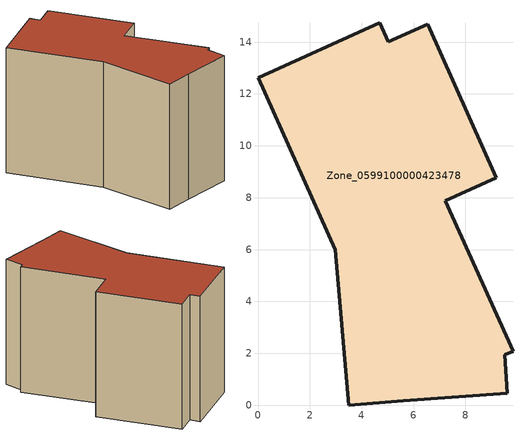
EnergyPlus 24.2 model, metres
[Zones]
Zone_0599100000423478
 floor ground (C_G): 7.22,7.89 9.83,2.08 9.51,1.94 9.61,0.46 5.6,0.18 3.5,0 2.99,5.99 0,12.63 4.69,14.74 5.02,14.01 6.54,14.69 9.19,8.77 z0
 wall outside (C_F): 5.02,14.01 4.69,14.74 0,12.63 2.99,5.99 3.5,0 5.6,0.18 9.61,0.46 9.51,1.94 9.83,2.08 7.22,7.89 9.19,8.77 6.54,14.69 5.02,14.01 z0:9.8
 roof outside (C_R): 9.19,8.77 6.54,14.69 5.02,14.01 4.69,14.74 0,12.63 2.99,5.99 3.5,0 5.6,0.18 9.61,0.46 9.51,1.94 9.83,2.08 7.22,7.89 z9.8
[BUILDING]
Pand.0599100000423478: North Axis=0; Terrain=City; Loads Convergence Tolerance Value=0.04; Temperature Convergence Tolerance Value=0.4; Solar Distribution=FullExterior; Maximum Number of Warmup Days=25; Minimum Number of Warmup Days=1
[Site:Location]
Rotterdam.The.Hague.AP_ZH_NLD Design_Conditions: Latitude=51.96; Longitude=4.45; Time Zone=1; Elevation=-4.5
[SITE:GROUNDTEMPERATURE:BUILDINGSURFACE]
18, 18, 18, 18, 18, 18, 18, 18, 18, 18, 18, 18
[MATERIAL] Thermal Absorptance=0.9; Solar Absorptance=0.7; Visible Absorptance=0.7
Name | Roughness | Thickness | Conductivity | Density | Specific Heat
G.TC.2006-2014 | MediumSmooth | 0.15 | 0.06 | 540 | 1210
F.TC.2006-2014 | Rough | 0.3 | 0.12 | 1920 | 840
R.TC.2006-2014 | MediumRough | 0.2 | 0.08 | 1500 | 1000
[CONSTRUCTION]
C_G: G.TC.2006-2014
C_F: F.TC.2006-2014
C_R: R.TC.2006-2014
[ZONE]
Zone_0599100000423478: Type=1; Multiplier=1; Ceiling Height=Autocalculate; Volume=Autocalculate; Floor Area=autocalculate; Part of Total Floor Area=Yes
[ZONEINFILTRATION:DESIGNFLOWRATE]
Infil_Zone_0599100000423478: Zone or ZoneList or Space or SpaceList=Zone_0599100000423478; Schedule=AlwaysOn; Design Flow Rate Calculation Method=Flow/Area; Flow Rate per Floor Area=0.0015; Constant Term Coefficient=1; Temperature Term Coefficient=0; Velocity Term Coefficient=0; Velocity Squared Term Coefficient=0
[HVACTEMPLATE:ZONE:IDEALLOADSAIRSYSTEM]
Zone_0599100000423478: Maximum Heating Supply Air Temperature=50; Minimum Cooling Supply Air Temperature=13; Maximum Heating Supply Air Humidity Ratio=0.0156; Minimum Cooling Supply Air Humidity Ratio=0.0077; Heating Limit=NoLimit; Cooling Limit=NoLimit; Dehumidification Control Type=ConstantSensibleHeatRatio; Cooling Sensible Heat Ratio=0.7; Dehumidification Setpoint=60; Humidification Control Type=None; Humidification Setpoint=30; Outdoor Air Method=None; Outdoor Air Flow Rate per Person=0.00944; Outdoor Air Flow Rate per Zone Floor Area=0; Outdoor Air Flow Rate per Zone=0; Demand Controlled Ventilation Type=None; Outdoor Air Economizer Type=NoEconomizer; Heat Recovery Type=None; Sensible Heat Recovery Effectiveness=0.7; Latent Heat Recovery Effectiveness=0.65
[ZONECONTROL:THERMOSTAT]
ThermostatControl_Zone_0599100000423478: Zone or ZoneList=Zone_0599100000423478; Control Type Schedule=DualSetpointControlType; Control 1=Thermostat_Zone_0599100000423478; Temperature Difference Between Cutout And Setpoint=0
[THERMOSTATSETPOINT:DUALSETPOINT]
Thermostat_Zone_0599100000423478: Heating Setpoint Temperature Schedule=HeatingSetpoint_Zone_0599100000423478; Cooling Setpoint Temperature Schedule=CoolingSetpoint_Zone_0599100000423478
[SCHEDULE:COMPACT]
HeatingSetpoint_Zone_0599100000423478: Through: 12/31, For: AllDays, Until: 24:00, 21
CoolingSetpoint_Zone_0599100000423478: Through: 12/31, For: AllDays, Until: 24:00, 24
DualSetpointControlType: Through: 12/31, For: AllDays, Until: 24:00, 4
AlwaysOn: Through: 12/31, For: AllDays, Until: 24:00, 1
